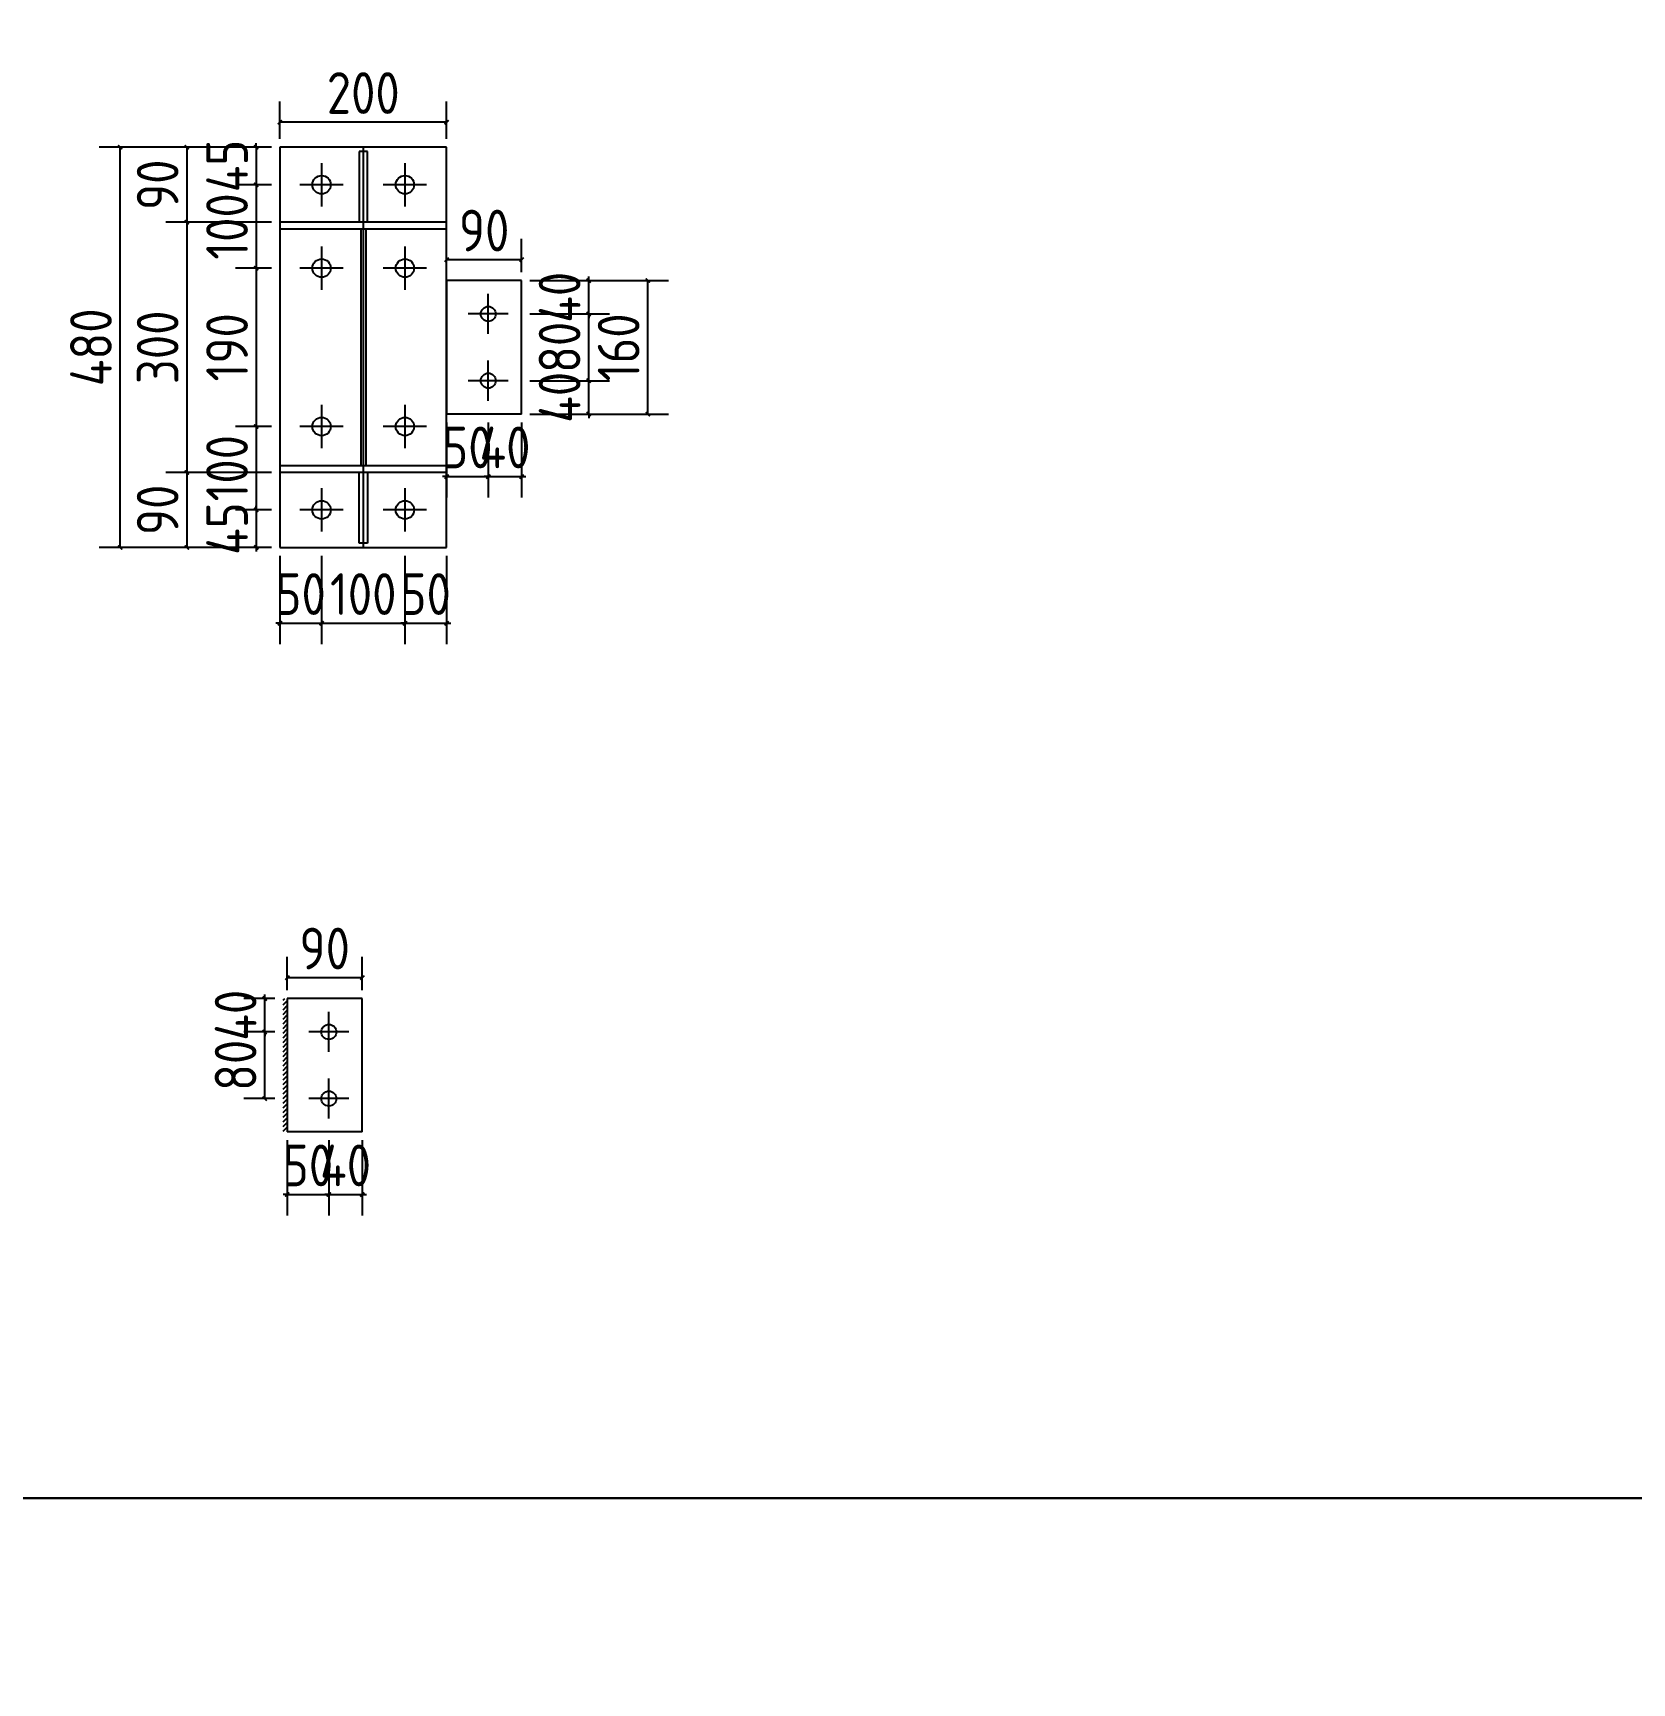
# Model space of a CAD drawing. Extents: x 533809 to 747315, y -17138 to 180511.
# Drawn here: x 667511 to 671347, y 163019 to 166978 of the extents above; entities that cross this region are included whole.
import ezdxf

# ---------------------------------------------------------------- set-up
doc = ezdxf.new("R2010")
doc.units = 0
doc.header["$LTSCALE"] = 1000
doc.header["$MEASUREMENT"] = 0
doc.styles.get("Standard").update_dxf_attribs({"font": 'gbenor.shx', "bigfont": 'gbcbig.shx'})
doc.dimstyles.get("Standard").update_dxf_attribs({"dimscale": 100, "dimtxt": 3.5, "dimasz": 1, "dimexe": 2.5, "dimexo": 3, "dimgap": 1.5, "dimtad": 1, "dimdec": 0, "dimzin": 0, "dimdsep": 46, "dimtxsty": 'Standard', "dimblk": 'ARCHTICK', "dimcen": 0.09, "dimadec": 0, "dimazin": 0, "dimtfac": 1, "dimtdec": 0, "dimtix": 1, "dimtmove": 2, "dimatfit": 3, "dimfxl": 1, "dimtolj": 1, "dimtzin": 0, "dimarcsym": 0})

# ---------------------------------------------------------------- blocks, each defined once
blk = doc.blocks.new('_ArchTick')
at = {"color": 0, "linetype": 'ByBlock', "const_width": 0.4}
blk.add_lwpolyline([(-0.5, -0.5), (0.5, 0.5)], dxfattribs=at)
blk = doc.blocks.new('*D1062')
at = {"color": 3, "lineweight": -2}
for p, q in [((668083, 166703.7), (667996.2, 166703.7)), ((668046.2, 166703.7), (668046.2, 166713.7)), ((668046.2, 166703.7), (668046.2, 166613.7)), ((668083, 166613.7), (667996.2, 166613.7)), ((668046.2, 166613.7), (668046.2, 166603.7))]:
    blk.add_line(p, q, dxfattribs=at)
at = {"layer": 'Defpoints', "color": 0}
for p in [(668103, 166703.7), (668046.2, 166613.7), (668103, 166613.7)]:
    blk.add_point(p, dxfattribs=at)
at = {"color": 3, "lineweight": -2, "xscale": 10, "yscale": 10, "zscale": 10}
for p, rotation in [((668046.2, 166703.7), 270), ((668046.2, 166613.7), 90)]:
    blk.add_blockref('_ArchTick', p, dxfattribs=dict(at, rotation=rotation))
at = {"color": 0, "insert": (667976.2, 166658.7), "char_height": 100, "attachment_point": 5, "rotation": 90}
blk.add_mtext('\\A1;45', dxfattribs=at)
blk = doc.blocks.new('*D1057')
at = {"color": 3, "lineweight": -2}
for p, q in [((668083, 166613.7), (667996.2, 166613.7)), ((668046.2, 166613.7), (668046.2, 166413.7)), ((668083, 166413.7), (667996.2, 166413.7))]:
    blk.add_line(p, q, dxfattribs=at)
at = {"layer": 'Defpoints', "color": 0}
for p in [(668103, 166613.7), (668046.2, 166413.7), (668103, 166413.7)]:
    blk.add_point(p, dxfattribs=at)
at = {"color": 3, "lineweight": -2, "xscale": 10, "yscale": 10, "zscale": 10}
for p, rotation in [((668046.2, 166613.7), 90), ((668046.2, 166413.7), 270)]:
    blk.add_blockref('_ArchTick', p, dxfattribs=dict(at, rotation=rotation))
at = {"color": 0, "insert": (667976.2, 166513.7), "char_height": 100, "attachment_point": 5, "rotation": 90}
blk.add_mtext('\\A1;100', dxfattribs=at)
blk = doc.blocks.new('*D1058')
at = {"color": 3, "lineweight": -2}
for p, q in [((668083, 166413.7), (667996.2, 166413.7)), ((668046.2, 166413.7), (668046.2, 166033.7)), ((668083, 166033.7), (667996.2, 166033.7))]:
    blk.add_line(p, q, dxfattribs=at)
at = {"layer": 'Defpoints', "color": 0}
for p in [(668103, 166413.7), (668046.2, 166033.7), (668103, 166033.7)]:
    blk.add_point(p, dxfattribs=at)
at = {"color": 3, "lineweight": -2, "xscale": 10, "yscale": 10, "zscale": 10}
for p, rotation in [((668046.2, 166413.7), 90), ((668046.2, 166033.7), 270)]:
    blk.add_blockref('_ArchTick', p, dxfattribs=dict(at, rotation=rotation))
at = {"color": 0, "insert": (667976.2, 166223.7), "char_height": 100, "attachment_point": 5, "rotation": 90}
blk.add_mtext('\\A1;190', dxfattribs=at)
blk = doc.blocks.new('*D1059')
at = {"color": 3, "lineweight": -2}
for p, q in [((668083, 166033.7), (667996.2, 166033.7)), ((668046.2, 166033.7), (668046.2, 165833.7)), ((668083, 165833.7), (667996.2, 165833.7))]:
    blk.add_line(p, q, dxfattribs=at)
at = {"layer": 'Defpoints', "color": 0}
for p in [(668103, 166033.7), (668046.2, 165833.7), (668103, 165833.7)]:
    blk.add_point(p, dxfattribs=at)
at = {"color": 3, "lineweight": -2, "xscale": 10, "yscale": 10, "zscale": 10}
for p, rotation in [((668046.2, 166033.7), 90), ((668046.2, 165833.7), 270)]:
    blk.add_blockref('_ArchTick', p, dxfattribs=dict(at, rotation=rotation))
at = {"color": 0, "insert": (667976.2, 165933.7), "char_height": 100, "attachment_point": 5, "rotation": 90}
blk.add_mtext('\\A1;100', dxfattribs=at)
blk = doc.blocks.new('*D1063')
at = {"color": 3, "lineweight": -2}
for p, q in [((668083, 165833.7), (667996.2, 165833.7)), ((668046.2, 165833.7), (668046.2, 165843.7)), ((668046.2, 165833.7), (668046.2, 165743.7)), ((668083, 165743.7), (667996.2, 165743.7)), ((668046.2, 165743.7), (668046.2, 165733.7))]:
    blk.add_line(p, q, dxfattribs=at)
at = {"layer": 'Defpoints', "color": 0}
for p in [(668103, 165833.7), (668046.2, 165743.7), (668103, 165743.7)]:
    blk.add_point(p, dxfattribs=at)
at = {"color": 3, "lineweight": -2, "xscale": 10, "yscale": 10, "zscale": 10}
for p, rotation in [((668046.2, 165833.7), 270), ((668046.2, 165743.7), 90)]:
    blk.add_blockref('_ArchTick', p, dxfattribs=dict(at, rotation=rotation))
at = {"color": 0, "insert": (667976.2, 165788.7), "char_height": 100, "attachment_point": 5, "rotation": 90}
blk.add_mtext('\\A1;45', dxfattribs=at)
blk = doc.blocks.new('*D1060')
at = {"color": 3, "lineweight": -2}
for p, q in [((668103, 165723.7), (668103, 165511.7)), ((668203, 165723.7), (668203, 165511.7)), ((668103, 165561.7), (668093, 165561.7)), ((668103, 165561.7), (668203, 165561.7)), ((668203, 165561.7), (668213, 165561.7))]:
    blk.add_line(p, q, dxfattribs=at)
at = {"layer": 'Defpoints', "color": 0}
for p in [(668103, 165743.7), (668203, 165743.7), (668203, 165561.7)]:
    blk.add_point(p, dxfattribs=at)
at = {"color": 3, "lineweight": -2, "xscale": 10, "yscale": 10, "zscale": 10}
blk.add_blockref('_ArchTick', (668103, 165561.7), dxfattribs=at)
at = {"color": 3, "lineweight": -2, "xscale": 10, "yscale": 10, "zscale": 10, "rotation": 180}
blk.add_blockref('_ArchTick', (668203, 165561.7), dxfattribs=at)
at = {"color": 0, "insert": (668153, 165631.7), "char_height": 100, "attachment_point": 5}
blk.add_mtext('\\A1;50', dxfattribs=at)
blk = doc.blocks.new('*D1061')
at = {"color": 3, "lineweight": -2}
for p, q in [((668203, 165723.7), (668203, 165511.7)), ((668403, 165723.7), (668403, 165511.7)), ((668203, 165561.7), (668403, 165561.7))]:
    blk.add_line(p, q, dxfattribs=at)
at = {"layer": 'Defpoints', "color": 0}
for p in [(668203, 165743.7), (668403, 165743.7), (668403, 165561.7)]:
    blk.add_point(p, dxfattribs=at)
at = {"color": 3, "lineweight": -2, "xscale": 10, "yscale": 10, "zscale": 10, "rotation": 180}
blk.add_blockref('_ArchTick', (668203, 165561.7), dxfattribs=at)
at = {"color": 3, "lineweight": -2, "xscale": 10, "yscale": 10, "zscale": 10}
blk.add_blockref('_ArchTick', (668403, 165561.7), dxfattribs=at)
at = {"color": 0, "insert": (668303, 165631.7), "char_height": 100, "attachment_point": 5}
blk.add_mtext('\\A1;100', dxfattribs=at)
blk = doc.blocks.new('*D1064')
at = {"color": 3, "lineweight": -2}
for p, q in [((668403, 165723.7), (668403, 165511.7)), ((668503, 165723.7), (668503, 165511.7)), ((668403, 165561.7), (668393, 165561.7)), ((668403, 165561.7), (668503, 165561.7)), ((668503, 165561.7), (668513, 165561.7))]:
    blk.add_line(p, q, dxfattribs=at)
at = {"layer": 'Defpoints', "color": 0}
for p in [(668403, 165743.7), (668503, 165743.7), (668503, 165561.7)]:
    blk.add_point(p, dxfattribs=at)
at = {"color": 3, "lineweight": -2, "xscale": 10, "yscale": 10, "zscale": 10}
blk.add_blockref('_ArchTick', (668403, 165561.7), dxfattribs=at)
at = {"color": 3, "lineweight": -2, "xscale": 10, "yscale": 10, "zscale": 10, "rotation": 180}
blk.add_blockref('_ArchTick', (668503, 165561.7), dxfattribs=at)
at = {"color": 0, "insert": (668453, 165631.7), "char_height": 100, "attachment_point": 5}
blk.add_mtext('\\A1;50', dxfattribs=at)
blk = doc.blocks.new('*D1065')
at = {"color": 3, "lineweight": -2}
for p, q in [((668083, 166703.7), (667829.7, 166703.7)), ((667879.7, 166703.7), (667879.7, 166523.7)), ((668083, 166523.7), (667829.7, 166523.7))]:
    blk.add_line(p, q, dxfattribs=at)
at = {"layer": 'Defpoints', "color": 0}
for p in [(668103, 166703.7), (667879.7, 166523.7), (668103, 166523.7)]:
    blk.add_point(p, dxfattribs=at)
at = {"color": 3, "lineweight": -2, "xscale": 10, "yscale": 10, "zscale": 10}
for p, rotation in [((667879.7, 166703.7), 90), ((667879.7, 166523.7), 270)]:
    blk.add_blockref('_ArchTick', p, dxfattribs=dict(at, rotation=rotation))
at = {"color": 0, "insert": (667809.7, 166613.7), "char_height": 100, "attachment_point": 5, "rotation": 90}
blk.add_mtext('\\A1;90', dxfattribs=at)
blk = doc.blocks.new('*D1066')
at = {"color": 3, "lineweight": -2}
for p, q in [((668083, 166523.7), (667829.7, 166523.7)), ((667879.7, 166523.7), (667879.7, 165923.7)), ((668083, 165923.7), (667829.7, 165923.7))]:
    blk.add_line(p, q, dxfattribs=at)
at = {"layer": 'Defpoints', "color": 0}
for p in [(668103, 166523.7), (667879.7, 165923.7), (668103, 165923.7)]:
    blk.add_point(p, dxfattribs=at)
at = {"color": 3, "lineweight": -2, "xscale": 10, "yscale": 10, "zscale": 10}
for p, rotation in [((667879.7, 166523.7), 90), ((667879.7, 165923.7), 270)]:
    blk.add_blockref('_ArchTick', p, dxfattribs=dict(at, rotation=rotation))
at = {"color": 0, "insert": (667809.7, 166223.7), "char_height": 100, "attachment_point": 5, "rotation": 90}
blk.add_mtext('\\A1;300', dxfattribs=at)
blk = doc.blocks.new('*D1067')
at = {"color": 3, "lineweight": -2}
for p, q in [((668083, 165923.7), (667829.7, 165923.7)), ((667879.7, 165923.7), (667879.7, 165743.7)), ((668083, 165743.7), (667829.7, 165743.7))]:
    blk.add_line(p, q, dxfattribs=at)
at = {"layer": 'Defpoints', "color": 0}
for p in [(668103, 165923.7), (667879.7, 165743.7), (668103, 165743.7)]:
    blk.add_point(p, dxfattribs=at)
at = {"color": 3, "lineweight": -2, "xscale": 10, "yscale": 10, "zscale": 10}
for p, rotation in [((667879.7, 165923.7), 90), ((667879.7, 165743.7), 270)]:
    blk.add_blockref('_ArchTick', p, dxfattribs=dict(at, rotation=rotation))
at = {"color": 0, "insert": (667809.7, 165833.7), "char_height": 100, "attachment_point": 5, "rotation": 90}
blk.add_mtext('\\A1;90', dxfattribs=at)
blk = doc.blocks.new('*D1068')
at = {"color": 3, "lineweight": -2}
for p, q in [((668103, 166723.7), (668103, 166813.8)), ((668503, 166723.7), (668503, 166813.8)), ((668503, 166763.8), (668103, 166763.8))]:
    blk.add_line(p, q, dxfattribs=at)
at = {"layer": 'Defpoints', "color": 0}
for p in [(668103, 166763.8), (668103, 166703.7), (668503, 166703.7)]:
    blk.add_point(p, dxfattribs=at)
at = {"color": 3, "lineweight": -2, "xscale": 10, "yscale": 10, "zscale": 10, "rotation": 180}
blk.add_blockref('_ArchTick', (668103, 166763.8), dxfattribs=at)
at = {"color": 3, "lineweight": -2, "xscale": 10, "yscale": 10, "zscale": 10}
blk.add_blockref('_ArchTick', (668503, 166763.8), dxfattribs=at)
at = {"color": 0, "insert": (668303, 166833.8), "char_height": 100, "attachment_point": 5}
blk.add_mtext('\\A1;200', dxfattribs=at)
blk = doc.blocks.new('*D1082')
at = {"color": 3, "lineweight": -2}
for p, q in [((668083, 166703.7), (667669.7, 166703.7)), ((667719.7, 165743.7), (667719.7, 166703.7)), ((668083, 165743.7), (667669.7, 165743.7))]:
    blk.add_line(p, q, dxfattribs=at)
at = {"layer": 'Defpoints', "color": 0}
for p in [(667719.7, 166703.7), (668103, 166703.7), (668103, 165743.7)]:
    blk.add_point(p, dxfattribs=at)
at = {"color": 3, "lineweight": -2, "xscale": 10, "yscale": 10, "zscale": 10}
for p, rotation in [((667719.7, 166703.7), 90), ((667719.7, 165743.7), 270)]:
    blk.add_blockref('_ArchTick', p, dxfattribs=dict(at, rotation=rotation))
at = {"color": 0, "insert": (667649.7, 166223.7), "char_height": 100, "attachment_point": 5, "rotation": 90}
blk.add_mtext('\\A1;480', dxfattribs=at)
blk = doc.blocks.new('*D1083')
at = {"color": 3, "lineweight": -2}
for p, q in [((668703, 166383.7), (669035.7, 166383.7)), ((668985.7, 166063.7), (668985.7, 166383.7)), ((668703, 166063.7), (669035.7, 166063.7))]:
    blk.add_line(p, q, dxfattribs=at)
at = {"layer": 'Defpoints', "color": 0}
for p in [(668683, 166383.7), (668985.7, 166383.7), (668683, 166063.7)]:
    blk.add_point(p, dxfattribs=at)
at = {"color": 3, "lineweight": -2, "xscale": 10, "yscale": 10, "zscale": 10}
for p, rotation in [((668985.7, 166383.7), 90), ((668985.7, 166063.7), 270)]:
    blk.add_blockref('_ArchTick', p, dxfattribs=dict(at, rotation=rotation))
at = {"color": 0, "insert": (668915.7, 166223.7), "char_height": 100, "attachment_point": 5, "rotation": 90}
blk.add_mtext('\\A1;160', dxfattribs=at)
blk = doc.blocks.new('*D1084')
at = {"color": 3, "lineweight": -2}
for p, q in [((668503, 166043.7), (668503, 165863.5)), ((668603, 166043.7), (668603, 165863.5)), ((668503, 165913.5), (668493, 165913.5)), ((668503, 165913.5), (668603, 165913.5)), ((668603, 165913.5), (668613, 165913.5))]:
    blk.add_line(p, q, dxfattribs=at)
at = {"layer": 'Defpoints', "color": 0}
for p in [(668503, 166063.7), (668603, 166063.7), (668603, 165913.5)]:
    blk.add_point(p, dxfattribs=at)
at = {"color": 3, "lineweight": -2, "xscale": 10, "yscale": 10, "zscale": 10}
blk.add_blockref('_ArchTick', (668503, 165913.5), dxfattribs=at)
at = {"color": 3, "lineweight": -2, "xscale": 10, "yscale": 10, "zscale": 10, "rotation": 180}
blk.add_blockref('_ArchTick', (668603, 165913.5), dxfattribs=at)
at = {"color": 0, "insert": (668553, 165983.5), "char_height": 100, "attachment_point": 5}
blk.add_mtext('\\A1;50', dxfattribs=at)
blk = doc.blocks.new('*D1085')
at = {"color": 3, "lineweight": -2}
for p, q in [((668603, 166043.7), (668603, 165863.5)), ((668683, 166043.7), (668683, 165863.5)), ((668603, 165913.5), (668593, 165913.5)), ((668603, 165913.5), (668683, 165913.5)), ((668683, 165913.5), (668693, 165913.5))]:
    blk.add_line(p, q, dxfattribs=at)
at = {"layer": 'Defpoints', "color": 0}
for p in [(668603, 166063.7), (668683, 166063.7), (668683, 165913.5)]:
    blk.add_point(p, dxfattribs=at)
at = {"color": 3, "lineweight": -2, "xscale": 10, "yscale": 10, "zscale": 10}
blk.add_blockref('_ArchTick', (668603, 165913.5), dxfattribs=at)
at = {"color": 3, "lineweight": -2, "xscale": 10, "yscale": 10, "zscale": 10, "rotation": 180}
blk.add_blockref('_ArchTick', (668683, 165913.5), dxfattribs=at)
at = {"color": 0, "insert": (668643, 165983.5), "char_height": 100, "attachment_point": 5}
blk.add_mtext('\\A1;40', dxfattribs=at)
blk = doc.blocks.new('*D1086')
at = {"color": 3, "lineweight": -2}
for p, q in [((668844, 166143.7), (668844, 166153.7)), ((668703, 166143.7), (668894, 166143.7)), ((668844, 166063.7), (668844, 166143.7)), ((668703, 166063.7), (668894, 166063.7)), ((668844, 166063.7), (668844, 166053.7))]:
    blk.add_line(p, q, dxfattribs=at)
at = {"layer": 'Defpoints', "color": 0}
for p in [(668683, 166143.7), (668844, 166143.7), (668683, 166063.7)]:
    blk.add_point(p, dxfattribs=at)
at = {"color": 3, "lineweight": -2, "xscale": 10, "yscale": 10, "zscale": 10}
for p, rotation in [((668844, 166143.7), 270), ((668844, 166063.7), 90)]:
    blk.add_blockref('_ArchTick', p, dxfattribs=dict(at, rotation=rotation))
at = {"color": 0, "insert": (668774, 166103.7), "char_height": 100, "attachment_point": 5, "rotation": 90}
blk.add_mtext('\\A1;40', dxfattribs=at)
blk = doc.blocks.new('*D1087')
at = {"color": 3, "lineweight": -2}
for p, q in [((668703, 166303.7), (668894, 166303.7)), ((668844, 166143.7), (668844, 166303.7)), ((668703, 166143.7), (668894, 166143.7))]:
    blk.add_line(p, q, dxfattribs=at)
at = {"layer": 'Defpoints', "color": 0}
for p in [(668683, 166303.7), (668844, 166303.7), (668683, 166143.7)]:
    blk.add_point(p, dxfattribs=at)
at = {"color": 3, "lineweight": -2, "xscale": 10, "yscale": 10, "zscale": 10}
for p, rotation in [((668844, 166303.7), 90), ((668844, 166143.7), 270)]:
    blk.add_blockref('_ArchTick', p, dxfattribs=dict(at, rotation=rotation))
at = {"color": 0, "insert": (668774, 166223.7), "char_height": 100, "attachment_point": 5, "rotation": 90}
blk.add_mtext('\\A1;80', dxfattribs=at)
blk = doc.blocks.new('*D1088')
at = {"color": 3, "lineweight": -2}
for p, q in [((668844, 166383.7), (668844, 166393.7)), ((668703, 166383.7), (668894, 166383.7)), ((668844, 166303.7), (668844, 166383.7)), ((668703, 166303.7), (668894, 166303.7)), ((668844, 166303.7), (668844, 166293.7))]:
    blk.add_line(p, q, dxfattribs=at)
at = {"layer": 'Defpoints', "color": 0}
for p in [(668683, 166383.7), (668844, 166383.7), (668683, 166303.7)]:
    blk.add_point(p, dxfattribs=at)
at = {"color": 3, "lineweight": -2, "xscale": 10, "yscale": 10, "zscale": 10}
for p, rotation in [((668844, 166383.7), 270), ((668844, 166303.7), 90)]:
    blk.add_blockref('_ArchTick', p, dxfattribs=dict(at, rotation=rotation))
at = {"color": 0, "insert": (668774, 166343.7), "char_height": 100, "attachment_point": 5, "rotation": 90}
blk.add_mtext('\\A1;40', dxfattribs=at)
blk = doc.blocks.new('*D1089')
at = {"color": 3, "lineweight": -2}
for p, q in [((668503, 166403.7), (668503, 166483.9)), ((668683, 166403.7), (668683, 166483.9)), ((668683, 166433.9), (668503, 166433.9))]:
    blk.add_line(p, q, dxfattribs=at)
at = {"layer": 'Defpoints', "color": 0}
for p in [(668503, 166433.9), (668503, 166383.7), (668683, 166383.7)]:
    blk.add_point(p, dxfattribs=at)
at = {"color": 3, "lineweight": -2, "xscale": 10, "yscale": 10, "zscale": 10}
for p, rotation in [((668503, 166433.9), 180.0000000000185), ((668683, 166433.9), 1.854516540333861e-11)]:
    blk.add_blockref('_ArchTick', p, dxfattribs=dict(at, rotation=rotation))
at = {"color": 0, "insert": (668593, 166503.9), "char_height": 100, "attachment_point": 5}
blk.add_mtext('\\A1;90', dxfattribs=at)
blk = doc.blocks.new('*D1090')
at = {"color": 3, "lineweight": -2}
for p, q in [((668120.5, 164321.1), (668120.5, 164140.9)), ((668220.5, 164321.1), (668220.5, 164140.9)), ((668120.5, 164190.9), (668110.5, 164190.9)), ((668120.5, 164190.9), (668220.5, 164190.9)), ((668220.5, 164190.9), (668230.5, 164190.9))]:
    blk.add_line(p, q, dxfattribs=at)
at = {"layer": 'Defpoints', "color": 0}
for p in [(668120.5, 164341.1), (668220.5, 164341.1), (668220.5, 164190.9)]:
    blk.add_point(p, dxfattribs=at)
at = {"color": 3, "lineweight": -2, "xscale": 10, "yscale": 10, "zscale": 10}
blk.add_blockref('_ArchTick', (668120.5, 164190.9), dxfattribs=at)
at = {"color": 3, "lineweight": -2, "xscale": 10, "yscale": 10, "zscale": 10, "rotation": 180}
blk.add_blockref('_ArchTick', (668220.5, 164190.9), dxfattribs=at)
at = {"color": 0, "insert": (668170.5, 164260.9), "char_height": 100, "attachment_point": 5}
blk.add_mtext('\\A1;50', dxfattribs=at)
blk = doc.blocks.new('*D1091')
at = {"color": 3, "lineweight": -2}
for p, q in [((668220.5, 164321.1), (668220.5, 164140.9)), ((668300.5, 164321.1), (668300.5, 164140.9)), ((668220.5, 164190.9), (668210.5, 164190.9)), ((668220.5, 164190.9), (668300.5, 164190.9)), ((668300.5, 164190.9), (668310.5, 164190.9))]:
    blk.add_line(p, q, dxfattribs=at)
at = {"layer": 'Defpoints', "color": 0}
for p in [(668220.5, 164341.1), (668300.5, 164341.1), (668300.5, 164190.9)]:
    blk.add_point(p, dxfattribs=at)
at = {"color": 3, "lineweight": -2, "xscale": 10, "yscale": 10, "zscale": 10}
blk.add_blockref('_ArchTick', (668220.5, 164190.9), dxfattribs=at)
at = {"color": 3, "lineweight": -2, "xscale": 10, "yscale": 10, "zscale": 10, "rotation": 180}
blk.add_blockref('_ArchTick', (668300.5, 164190.9), dxfattribs=at)
at = {"color": 0, "insert": (668260.5, 164260.9), "char_height": 100, "attachment_point": 5}
blk.add_mtext('\\A1;40', dxfattribs=at)
blk = doc.blocks.new('*D1092')
at = {"color": 3, "lineweight": -2}
for p, q in [((668120.5, 164681.1), (668120.5, 164761.3)), ((668300.5, 164681.1), (668300.5, 164761.3)), ((668300.5, 164711.3), (668120.5, 164711.3))]:
    blk.add_line(p, q, dxfattribs=at)
at = {"layer": 'Defpoints', "color": 0}
for p in [(668120.5, 164711.3), (668120.5, 164661.1), (668300.5, 164661.1)]:
    blk.add_point(p, dxfattribs=at)
at = {"color": 3, "lineweight": -2, "xscale": 10, "yscale": 10, "zscale": 10}
for p, rotation in [((668120.5, 164711.3), 180.0000000000371), ((668300.5, 164711.3), 3.701039474890422e-11)]:
    blk.add_blockref('_ArchTick', p, dxfattribs=dict(at, rotation=rotation))
at = {"color": 0, "insert": (668210.5, 164781.3), "char_height": 100, "attachment_point": 5}
blk.add_mtext('\\A1;90', dxfattribs=at)
blk = doc.blocks.new('*D1093')
at = {"color": 3, "lineweight": -2}
for p, q in [((668090.5, 164581.1), (668016.7, 164581.1)), ((668066.7, 164421.1), (668066.7, 164581.1)), ((668090.5, 164421.1), (668016.7, 164421.1))]:
    blk.add_line(p, q, dxfattribs=at)
at = {"layer": 'Defpoints', "color": 0}
for p in [(668066.7, 164581.1), (668110.5, 164581.1), (668110.5, 164421.1)]:
    blk.add_point(p, dxfattribs=at)
at = {"color": 3, "lineweight": -2, "xscale": 10, "yscale": 10, "zscale": 10}
for p, rotation in [((668066.7, 164581.1), 90), ((668066.7, 164421.1), 270)]:
    blk.add_blockref('_ArchTick', p, dxfattribs=dict(at, rotation=rotation))
at = {"color": 0, "insert": (667996.7, 164501.1), "char_height": 100, "attachment_point": 5, "rotation": 90}
blk.add_mtext('\\A1;80', dxfattribs=at)
blk = doc.blocks.new('*D1094')
at = {"color": 3, "lineweight": -2}
for p, q in [((668090.5, 164661.1), (668016.7, 164661.1)), ((668066.7, 164661.1), (668066.7, 164671.1)), ((668066.7, 164581.1), (668066.7, 164661.1)), ((668090.5, 164581.1), (668016.7, 164581.1)), ((668066.7, 164581.1), (668066.7, 164571.1))]:
    blk.add_line(p, q, dxfattribs=at)
at = {"layer": 'Defpoints', "color": 0}
for p in [(668066.7, 164661.1), (668110.5, 164661.1), (668110.5, 164581.1)]:
    blk.add_point(p, dxfattribs=at)
at = {"color": 3, "lineweight": -2, "xscale": 10, "yscale": 10, "zscale": 10}
for p, rotation in [((668066.7, 164661.1), 270), ((668066.7, 164581.1), 90)]:
    blk.add_blockref('_ArchTick', p, dxfattribs=dict(at, rotation=rotation))
at = {"color": 0, "insert": (667996.7, 164621.1), "char_height": 100, "attachment_point": 5, "rotation": 90}
blk.add_mtext('\\A1;40', dxfattribs=at)

msp = doc.modelspace()

# ---------------------------------------------------------------- hatches: boundary and pattern name
h = msp.add_hatch()
h.set_pattern_fill('ANSI31', color=256, scale=5, style=0)
h.set_pattern_definition([(45, (0, 327.677), (-5.61266008, 5.61266008), [])])
h.paths.add_polyline_path([(668120.5, 164661.1), (668110.5, 164661.1), (668110.5, 164341.1), (668120.5, 164341.1)])

# ---------------------------------------------------------------- linework, layer by layer
for p, q in [((668103, 166703.7), (668103, 165743.7)), ((668503, 166703.7), (668103, 166703.7)), ((668503, 165743.7), (668503, 166703.7)), ((668203, 166665.7), (668203, 166561.7)), ((668403, 166665.7), (668403, 166561.7)), ((668255, 166613.7), (668151, 166613.7)), ((668455, 166613.7), (668351, 166613.7)), ((668103, 166523.7), (668103, 166507.7)), ((668203, 166465.7), (668203, 166361.7)), ((668403, 166465.7), (668403, 166361.7)), ((668255, 166413.7), (668151, 166413.7)), ((668455, 166413.7), (668351, 166413.7)), ((668503, 166383.7), (668503, 166063.7)), ((668683, 166383.7), (668503, 166383.7)), ((668603, 166255.7), (668603, 166351.7)), ((668683, 166063.7), (668683, 166383.7)), ((668651, 166303.7), (668555, 166303.7)), ((668603, 166095.7), (668603, 166191.7)), ((668651, 166143.7), (668555, 166143.7)), ((668203, 166085.7), (668203, 165981.7)), ((668403, 166085.7), (668403, 165981.7)), ((668255, 166033.7), (668151, 166033.7)), ((668455, 166033.7), (668351, 166033.7)), ((668683, 166063.7), (668503, 166063.7)), ((668203, 165885.7), (668203, 165781.7)), ((668403, 165885.7), (668403, 165781.7)), ((668255, 165833.7), (668151, 165833.7)), ((668455, 165833.7), (668351, 165833.7)), ((668103, 165743.7), (668503, 165743.7)), ((668120.5, 164661.1), (668120.5, 164341.1)), ((668300.5, 164661.1), (668120.5, 164661.1)), ((668300.5, 164341.1), (668300.5, 164661.1)), ((668220.5, 164533.1), (668220.5, 164629.1)), ((668268.5, 164581.1), (668172.5, 164581.1)), ((668220.5, 164373.1), (668220.5, 164469.1)), ((668268.5, 164421.1), (668172.5, 164421.1)), ((668300.5, 164341.1), (668120.1, 164341.1))]:
    msp.add_line(p, q)
at = {"color": 1}
msp.add_line((668303, 166703.7), (668303, 165743.7), dxfattribs=at)
at = {"color": 2}
for p, q in [((668313, 166693.7), (668293, 166693.7)), ((668293, 166693.7), (668293, 166523.7)), ((668313, 166523.7), (668313, 166693.7)), ((668293, 165753.7), (668293, 165923.7)), ((668313, 165923.7), (668313, 165753.7)), ((668313, 165753.7), (668293, 165753.7))]:
    msp.add_line(p, q, dxfattribs=at)
at = {"color": 4}
for p, q in [((668503, 166523.7), (668103, 166523.7)), ((668103, 166507.7), (668503, 166507.7)), ((668297, 166507.7), (668297, 165939.7)), ((668309, 166507.7), (668309, 165939.7)), ((668503, 165939.7), (668103, 165939.7)), ((668503, 165923.7), (668103, 165923.7))]:
    msp.add_line(p, q, dxfattribs=at)
for points in [[(664149.1, 171862.3), (676029.1, 171862.3), (676029.1, 163462.3), (664149.1, 163462.3)], [(664149.1, 163462.3), (676029.1, 163462.3), (676029.1, 155062.3), (664149.1, 155062.3)]]:
    msp.add_lwpolyline(points, close=True)
for centre, radius in [((668203, 166613.7), 22), ((668403, 166613.7), 22), ((668203, 166413.7), 22), ((668403, 166413.7), 22), ((668603, 166303.7), 18), ((668603, 166143.7), 18), ((668203, 166033.7), 22), ((668403, 166033.7), 22), ((668203, 165833.7), 22), ((668403, 165833.7), 22), ((668220.5, 164581.1), 18), ((668220.5, 164421.1), 18)]:
    msp.add_circle(centre, radius)

# ---------------------------------------------------------------- dimensions: what is measured, and where the dimension line sits
for p1, p2, distance, picture, middle in [((668503, 166703.7), (668103, 166703.7), -60.1, '*D1068', (668303, 166833.8)), ((668103, 165743.7), (668103, 166703.7), 383.3, '*D1082', (667649.7, 166223.7)), ((668683, 166383.7), (668503, 166383.7), -50.2, '*D1089', (668593, 166503.9)), ((668683, 166063.7), (668683, 166383.7), -302.7, '*D1083', (668915.7, 166223.7)), ((668300.5, 164661.1), (668120.5, 164661.1), -50.2, '*D1092', (668210.5, 164781.3))]:
    dim = msp.add_aligned_dim(p1=p1, p2=p2, distance=distance, dimstyle='Standard', override={"dimtxt": 1, "dimasz": 0.1, "dimexe": 0.5, "dimexo": 0.2, "dimgap": 0.2, "dimlfac": 0.5, "dimclrd": 3, "dimclre": 3})
    dim.commit()
    dim.dimension.update_dxf_attribs({"geometry": picture, "text_midpoint": middle})
for base, p1, p2, picture, middle in [((667879.7, 166523.7), (668103, 166703.7), (668103, 166523.7), '*D1065', (667809.7, 166613.7)), ((668046.2, 166613.7), (668103, 166703.7), (668103, 166613.7), '*D1062', (667976.2, 166658.7)), ((668046.2, 166413.7), (668103, 166613.7), (668103, 166413.7), '*D1057', (667976.2, 166513.7)), ((667879.7, 165923.7), (668103, 166523.7), (668103, 165923.7), '*D1066', (667809.7, 166223.7)), ((668046.2, 166033.7), (668103, 166413.7), (668103, 166033.7), '*D1058', (667976.2, 166223.7)), ((668844, 166383.7), (668683, 166303.7), (668683, 166383.7), '*D1088', (668774, 166343.7)), ((668844, 166303.7), (668683, 166143.7), (668683, 166303.7), '*D1087', (668774, 166223.7)), ((668844, 166143.7), (668683, 166063.7), (668683, 166143.7), '*D1086', (668774, 166103.7)), ((668046.2, 165833.7), (668103, 166033.7), (668103, 165833.7), '*D1059', (667976.2, 165933.7)), ((667879.7, 165743.7), (668103, 165923.7), (668103, 165743.7), '*D1067', (667809.7, 165833.7)), ((668046.2, 165743.7), (668103, 165833.7), (668103, 165743.7), '*D1063', (667976.2, 165788.7)), ((668066.7, 164661.1), (668110.5, 164581.1), (668110.5, 164661.1), '*D1094', (667996.7, 164621.1)), ((668066.7, 164581.1), (668110.5, 164421.1), (668110.5, 164581.1), '*D1093', (667996.7, 164501.1))]:
    dim = msp.add_linear_dim(base=base, p1=p1, p2=p2, angle=90, dimstyle='Standard', override={"dimtxt": 1, "dimasz": 0.1, "dimexe": 0.5, "dimexo": 0.2, "dimgap": 0.2, "dimlfac": 0.5, "dimclrd": 3, "dimclre": 3})
    dim.commit()
    dim.dimension.update_dxf_attribs({"geometry": picture, "text_midpoint": middle})
for base, p1, p2, picture, middle in [((668603, 165913.5), (668503, 166063.7), (668603, 166063.7), '*D1084', (668553, 165983.5)), ((668683, 165913.5), (668603, 166063.7), (668683, 166063.7), '*D1085', (668643, 165983.5)), ((668203, 165561.7), (668103, 165743.7), (668203, 165743.7), '*D1060', (668153, 165631.7)), ((668403, 165561.7), (668203, 165743.7), (668403, 165743.7), '*D1061', (668303, 165631.7)), ((668503, 165561.7), (668403, 165743.7), (668503, 165743.7), '*D1064', (668453, 165631.7)), ((668220.5, 164190.9), (668120.5, 164341.1), (668220.5, 164341.1), '*D1090', (668170.5, 164260.9)), ((668300.5, 164190.9), (668220.5, 164341.1), (668300.5, 164341.1), '*D1091', (668260.5, 164260.9))]:
    dim = msp.add_linear_dim(base=base, p1=p1, p2=p2, dimstyle='Standard', override={"dimtxt": 1, "dimasz": 0.1, "dimexe": 0.5, "dimexo": 0.2, "dimgap": 0.2, "dimlfac": 0.5, "dimclrd": 3, "dimclre": 3})
    dim.commit()
    dim.dimension.update_dxf_attribs({"geometry": picture, "text_midpoint": middle})

doc.saveas('drawing.dxf')
